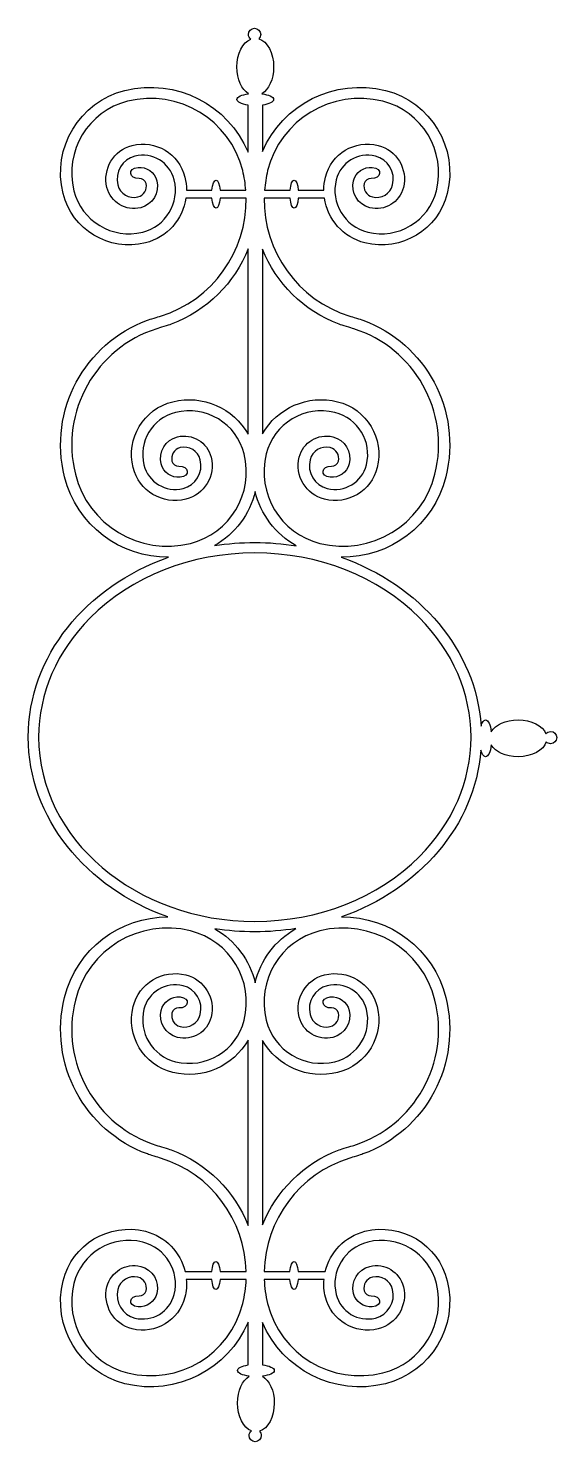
# Model space of a CAD drawing. Header units: centimetres. Extents: x -35 to 47, y -110 to 110.
import ezdxf

# ---------------------------------------------------------------- set-up
doc = ezdxf.new("R2010")
doc.units = ezdxf.units.CM
doc.header["$MEASUREMENT"] = 0
doc.layers.add('layer 1', color=7, linetype='Continuous')

msp = doc.modelspace()

# ---------------------------------------------------------------- linework, layer by layer
at = {"layer": 'layer 1', "color": 251}
for points, knots in [([(0.79612, -108.83679), (0.79612, -108.57154), (0.68727, -108.33221), (0.51211, -108.15969), (0.51211, -108.15969), (1.82265, -107.75049), (2.81105, -105.94053), (2.81105, -103.76704), (2.81105, -103.76704), (2.81105, -101.86347), (2.05015, -100.24741), (0.98159, -99.598), (0.98159, -99.598), (2.05015, -99.45971), (2.81105, -99.11594), (2.81105, -98.71063), (2.81105, -98.71063), (2.81105, -98.30533), (2.04889, -97.96106), (0.97819, -97.82327), (0.97819, -97.82327), (0.97819, -97.82327), (0.97819, -91.26695), (0.97819, -91.26695), (0.97819, -91.26695), (4.1163, -98.57109), (12.15291, -102.74781), (20.11816, -100.76672), (20.11816, -100.76672), (27.19895, -99.00458), (31.51006, -91.83571), (29.7488, -84.75492), (29.7488, -84.75492), (28.33898, -79.08949), (22.60295, -75.64183), (16.93878, -77.05026), (16.93878, -77.05026), (13.75776, -77.84187), (11.45756, -80.34063), (10.75441, -83.32573), (10.75441, -83.32573), (10.75441, -83.32573), (6.53566, -83.32573), (6.53566, -83.32573), (6.53566, -83.32573), (6.45501, -82.41182), (6.20183, -81.7395), (5.89757, -81.7395), (5.89757, -81.7395), (5.59319, -81.7395), (5.34001, -82.41182), (5.25936, -83.32573), (5.25936, -83.32573), (5.25936, -83.32573), (1.24395, -83.32573), (1.24395, -83.32573), (1.24395, -83.32573), (1.42288, -75.34235), (6.67307, -68.09245), (14.57189, -65.66566), (14.57189, -65.66566), (14.90043, -65.56475), (16.27904, -65.15416), (16.62584, -65.02669), (16.62584, -65.02669), (26.38998, -61.43949), (32.08574, -50.99649), (29.51727, -40.67215), (29.51727, -40.67215), (27.63156, -33.0937), (20.78922, -28.06937), (13.30514, -28.15834), (13.30514, -28.15834), (25.39465, -23.84622), (34.08721, -13.93083), (34.97936, -2.18509), (34.97936, -2.18509), (35.15363, -2.82142), (35.41813, -3.22723), (35.71459, -3.22723), (35.71459, -3.22723), (36.11951, -3.22723), (36.46366, -2.46645), (36.60157, -1.39789), (36.60157, -1.39789), (37.25099, -2.46645), (38.86704, -3.22723), (40.771, -3.22723), (40.771, -3.22723), (42.94461, -3.22723), (44.75394, -2.2392), (45.16315, -0.92879), (45.16315, -0.92879), (45.33579, -1.10344), (45.57499, -1.21267), (45.84037, -1.21267), (45.84037, -1.21267), (46.36748, -1.21267), (46.79405, -0.78572), (46.79405, -0.25949), (46.79405, -0.25949), (46.79405, 0.26724), (46.36748, 0.69431), (45.84037, 0.69431), (45.84037, 0.69431), (45.53775, 0.69431), (45.27979, 0.54381), (45.10514, 0.32399), (45.10514, 0.32399), (44.61867, 1.5677), (42.86999, 2.49332), (40.771, 2.49332), (40.771, 2.49332), (38.86704, 2.49332), (37.25099, 1.73204), (36.60157, 0.66348), (36.60157, 0.66348), (36.46366, 1.73204), (36.11951, 2.49332), (35.71459, 2.49332), (35.71459, 2.49332), (35.43109, 2.49332), (35.1788, 2.11872), (35.00364, 1.53096), (35.00364, 1.53096), (34.22852, 13.4175), (25.46663, 23.47131), (13.24965, 27.80633), (13.24965, 27.80633), (20.75537, 27.69182), (27.62728, 32.72306), (29.51727, 40.32064), (29.51727, 40.32064), (32.08574, 50.64486), (26.38998, 61.08748), (16.62584, 64.67468), (16.62584, 64.67468), (16.27904, 64.80215), (14.90043, 65.21312), (14.57189, 65.31366), (14.57189, 65.31366), (6.44116, 67.81242), (1.11812, 75.42081), (1.24395, 83.67938), (1.24395, 83.67938), (1.24395, 83.67938), (5.28414, 83.67938), (5.28414, 83.67938), (5.28414, 83.67938), (5.3643, 82.7656), (5.61835, 82.09366), (5.92224, 82.09366), (5.92224, 82.09366), (6.22612, 82.09366), (6.48017, 82.7656), (6.56033, 83.67938), (6.56033, 83.67938), (6.56033, 83.67938), (10.61663, 83.67938), (10.61663, 83.67938), (10.61663, 83.67938), (11.09995, 80.38738), (13.50987, 77.5519), (16.93878, 76.69876), (16.93878, 76.69876), (22.60295, 75.28945), (28.33898, 78.73748), (29.7488, 84.40254), (29.7488, 84.40254), (31.51006, 91.48332), (27.19895, 98.65257), (20.11816, 100.41471), (20.11816, 100.41471), (12.15291, 102.39631), (4.1163, 98.21908), (0.97819, 90.91494), (0.97819, 90.91494), (0.97819, 90.91494), (0.97819, 98.13402), (0.97819, 98.13402), (0.97819, 98.13402), (1.99906, 98.27935), (2.71479, 98.61696), (2.71479, 99.01056), (2.71479, 99.01056), (2.71479, 99.41548), (1.95439, 99.75926), (0.88533, 99.89754), (0.88533, 99.89754), (1.95439, 100.54696), (2.71479, 102.16301), (2.71479, 104.06659), (2.71479, 104.06659), (2.71479, 106.24008), (1.72639, 108.05004), (0.41585, 108.45924), (0.41585, 108.45924), (0.59101, 108.63176), (0.70023, 108.87109), (0.70023, 109.13634), (0.70023, 109.13634), (0.70023, 109.66307), (0.27329, 110.09002), (-0.25294, 110.09002), (-0.25294, 110.09002), (-0.77967, 110.09002), (-1.20674, 109.66307), (-1.20674, 109.13634), (-1.20674, 109.13634), (-1.20674, 108.83372), (-1.05675, 108.57538), (-0.83642, 108.40111), (-0.83642, 108.40111), (-2.08014, 107.91477), (-3.00576, 106.16596), (-3.00576, 104.06659), (-3.00576, 104.06659), (-3.00576, 102.16301), (-2.24498, 100.54696), (-1.17592, 99.89754), (-1.17592, 99.89754), (-2.24498, 99.75926), (-3.00576, 99.41548), (-3.00576, 99.01056), (-3.00576, 99.01056), (-3.00576, 98.6152), (-2.28524, 98.27671), (-1.25871, 98.13188), (-1.25871, 98.13188), (-1.25871, 98.13188), (-1.25871, 90.82824), (-1.25871, 90.82824), (-1.25871, 90.82824), (-4.36989, 98.18611), (-12.43833, 102.4036), (-20.43416, 100.41471), (-20.43416, 100.41471), (-27.51583, 98.65257), (-31.82656, 91.48332), (-30.0653, 84.40254), (-30.0653, 84.40254), (-28.65599, 78.73748), (-22.91946, 75.28945), (-17.25528, 76.69876), (-17.25528, 76.69876), (-13.82638, 77.5519), (-11.41645, 80.38738), (-10.93314, 83.67938), (-10.93314, 83.67938), (-10.93314, 83.67938), (-6.88464, 83.67938), (-6.88464, 83.67938), (-6.88464, 83.67938), (-6.8041, 82.7656), (-6.55043, 82.09366), (-6.24654, 82.09366), (-6.24654, 82.09366), (-5.94228, 82.09366), (-5.68861, 82.7656), (-5.60845, 83.67938), (-5.60845, 83.67938), (-5.60845, 83.67938), (-1.56046, 83.67938), (-1.56046, 83.67938), (-1.56046, 83.67938), (-1.43475, 75.42081), (-6.75767, 67.81242), (-14.88802, 65.31366), (-14.88802, 65.31366), (-15.21707, 65.21312), (-16.59555, 64.80215), (-16.94285, 64.67468), (-16.94285, 64.67468), (-26.70611, 61.08748), (-32.40237, 50.64486), (-29.83428, 40.32064), (-29.83428, 40.32064), (-27.95247, 32.75779), (-21.13429, 27.74001), (-13.66896, 27.80721), (-13.66896, 27.80721), (-26.47508, 23.2662), (-35.48977, 12.4447), (-35.48977, -0.18752), (-35.48977, -0.18752), (-35.48977, -12.79847), (-26.50578, -23.60525), (-13.7344, -28.15922), (-13.7344, -28.15922), (-21.1738, -28.12235), (-27.958, -33.13144), (-29.83428, -40.67215), (-29.83428, -40.67215), (-32.40237, -50.99649), (-26.70611, -61.43949), (-16.94285, -65.02669), (-16.94285, -65.02669), (-16.59555, -65.15416), (-15.21707, -65.56475), (-14.88802, -65.66566), (-14.88802, -65.66566), (-6.98958, -68.09245), (-1.73951, -75.34235), (-1.56046, -83.32573), (-1.56046, -83.32573), (-1.56046, -83.32573), (-5.63312, -83.32573), (-5.63312, -83.32573), (-5.63312, -83.32573), (-5.7134, -82.41182), (-5.96745, -81.7395), (-6.27133, -81.7395), (-6.27133, -81.7395), (-6.57522, -81.7395), (-6.82914, -82.41182), (-6.90942, -83.32573), (-6.90942, -83.32573), (-6.90942, -83.32573), (-11.07105, -83.32573), (-11.07105, -83.32573), (-11.07105, -83.32573), (-11.77419, -80.34063), (-14.07477, -77.84187), (-17.25528, -77.05026), (-17.25528, -77.05026), (-22.91946, -75.64183), (-28.65599, -79.08949), (-30.0653, -84.75492), (-30.0653, -84.75492), (-31.82656, -91.83571), (-27.51583, -99.00458), (-20.43416, -100.76672), (-20.43416, -100.76672), (-12.43833, -102.75561), (-4.36989, -98.53762), (-1.25871, -91.18025), (-1.25871, -91.18025), (-1.25871, -91.18025), (-1.25871, -97.8497), (-1.25871, -97.8497), (-1.25871, -97.8497), (-2.23151, -98.00183), (-2.90949, -98.32874), (-2.90949, -98.71063), (-2.90949, -98.71063), (-2.90949, -99.11594), (-2.14872, -99.45971), (-1.07965, -99.598), (-1.07965, -99.598), (-2.14872, -100.24741), (-2.90949, -101.86347), (-2.90949, -103.76704), (-2.90949, -103.76704), (-2.90949, -105.86642), (-1.984, -107.61522), (-0.74029, -108.10118), (-0.74029, -108.10118), (-0.96049, -108.27584), (-1.11048, -108.53417), (-1.11048, -108.83679), (-1.11048, -108.83679), (-1.11048, -109.36352), (-0.68341, -109.79009), (-0.15681, -109.79009), (-0.15681, -109.79009), (0.36955, -109.79009), (0.79612, -109.36352), (0.79612, -108.83679)], [0, 0, 0, 0, 0.010869565, 0.010869565, 0.010869565, 0.010869565, 0.02173913, 0.02173913, 0.02173913, 0.02173913, 0.032608696, 0.032608696, 0.032608696, 0.032608696, 0.043478261, 0.043478261, 0.043478261, 0.043478261, 0.054347826, 0.054347826, 0.054347826, 0.054347826, 0.065217391, 0.065217391, 0.065217391, 0.065217391, 0.076086957, 0.076086957, 0.076086957, 0.076086957, 0.086956522, 0.086956522, 0.086956522, 0.086956522, 0.097826087, 0.097826087, 0.097826087, 0.097826087, 0.108695652, 0.108695652, 0.108695652, 0.108695652, 0.119565217, 0.119565217, 0.119565217, 0.119565217, 0.130434783, 0.130434783, 0.130434783, 0.130434783, 0.141304348, 0.141304348, 0.141304348, 0.141304348, 0.152173913, 0.152173913, 0.152173913, 0.152173913, 0.163043478, 0.163043478, 0.163043478, 0.163043478, 0.173913043, 0.173913043, 0.173913043, 0.173913043, 0.184782609, 0.184782609, 0.184782609, 0.184782609, 0.195652174, 0.195652174, 0.195652174, 0.195652174, 0.206521739, 0.206521739, 0.206521739, 0.206521739, 0.217391304, 0.217391304, 0.217391304, 0.217391304, 0.22826087, 0.22826087, 0.22826087, 0.22826087, 0.239130435, 0.239130435, 0.239130435, 0.239130435, 0.25, 0.25, 0.25, 0.25, 0.260869565, 0.260869565, 0.260869565, 0.260869565, 0.27173913, 0.27173913, 0.27173913, 0.27173913, 0.282608696, 0.282608696, 0.282608696, 0.282608696, 0.293478261, 0.293478261, 0.293478261, 0.293478261, 0.304347826, 0.304347826, 0.304347826, 0.304347826, 0.315217391, 0.315217391, 0.315217391, 0.315217391, 0.326086957, 0.326086957, 0.326086957, 0.326086957, 0.336956522, 0.336956522, 0.336956522, 0.336956522, 0.347826087, 0.347826087, 0.347826087, 0.347826087, 0.358695652, 0.358695652, 0.358695652, 0.358695652, 0.369565217, 0.369565217, 0.369565217, 0.369565217, 0.380434783, 0.380434783, 0.380434783, 0.380434783, 0.391304348, 0.391304348, 0.391304348, 0.391304348, 0.402173913, 0.402173913, 0.402173913, 0.402173913, 0.413043478, 0.413043478, 0.413043478, 0.413043478, 0.423913043, 0.423913043, 0.423913043, 0.423913043, 0.434782609, 0.434782609, 0.434782609, 0.434782609, 0.445652174, 0.445652174, 0.445652174, 0.445652174, 0.456521739, 0.456521739, 0.456521739, 0.456521739, 0.467391304, 0.467391304, 0.467391304, 0.467391304, 0.47826087, 0.47826087, 0.47826087, 0.47826087, 0.489130435, 0.489130435, 0.489130435, 0.489130435, 0.5, 0.5, 0.5, 0.5, 0.510869565, 0.510869565, 0.510869565, 0.510869565, 0.52173913, 0.52173913, 0.52173913, 0.52173913, 0.532608696, 0.532608696, 0.532608696, 0.532608696, 0.543478261, 0.543478261, 0.543478261, 0.543478261, 0.554347826, 0.554347826, 0.554347826, 0.554347826, 0.565217391, 0.565217391, 0.565217391, 0.565217391, 0.576086957, 0.576086957, 0.576086957, 0.576086957, 0.586956522, 0.586956522, 0.586956522, 0.586956522, 0.597826087, 0.597826087, 0.597826087, 0.597826087, 0.608695652, 0.608695652, 0.608695652, 0.608695652, 0.619565217, 0.619565217, 0.619565217, 0.619565217, 0.630434783, 0.630434783, 0.630434783, 0.630434783, 0.641304348, 0.641304348, 0.641304348, 0.641304348, 0.652173913, 0.652173913, 0.652173913, 0.652173913, 0.663043478, 0.663043478, 0.663043478, 0.663043478, 0.673913043, 0.673913043, 0.673913043, 0.673913043, 0.684782609, 0.684782609, 0.684782609, 0.684782609, 0.695652174, 0.695652174, 0.695652174, 0.695652174, 0.706521739, 0.706521739, 0.706521739, 0.706521739, 0.717391304, 0.717391304, 0.717391304, 0.717391304, 0.72826087, 0.72826087, 0.72826087, 0.72826087, 0.739130435, 0.739130435, 0.739130435, 0.739130435, 0.75, 0.75, 0.75, 0.75, 0.760869565, 0.760869565, 0.760869565, 0.760869565, 0.77173913, 0.77173913, 0.77173913, 0.77173913, 0.782608696, 0.782608696, 0.782608696, 0.782608696, 0.793478261, 0.793478261, 0.793478261, 0.793478261, 0.804347826, 0.804347826, 0.804347826, 0.804347826, 0.815217391, 0.815217391, 0.815217391, 0.815217391, 0.826086957, 0.826086957, 0.826086957, 0.826086957, 0.836956522, 0.836956522, 0.836956522, 0.836956522, 0.847826087, 0.847826087, 0.847826087, 0.847826087, 0.858695652, 0.858695652, 0.858695652, 0.858695652, 0.869565217, 0.869565217, 0.869565217, 0.869565217, 0.880434783, 0.880434783, 0.880434783, 0.880434783, 0.891304348, 0.891304348, 0.891304348, 0.891304348, 0.902173913, 0.902173913, 0.902173913, 0.902173913, 0.913043478, 0.913043478, 0.913043478, 0.913043478, 0.923913043, 0.923913043, 0.923913043, 0.923913043, 0.934782609, 0.934782609, 0.934782609, 0.934782609, 0.945652174, 0.945652174, 0.945652174, 0.945652174, 0.956521739, 0.956521739, 0.956521739, 0.956521739, 0.967391304, 0.967391304, 0.967391304, 0.967391304, 0.97826087, 0.97826087, 0.97826087, 0.97826087, 0.989130435, 0.989130435, 0.989130435, 0.989130435, 1, 1, 1, 1]), ([(-17.67367, 78.37936), (-22.40317, 77.20284), (-27.20805, 80.09256), (-28.38457, 84.8208), (-28.38457, 84.8208), (-29.91317, 90.96402), (-26.15899, 97.20551), (-20.01628, 98.73398), (-20.01628, 98.73398), (-12.10538, 100.70173), (-4.06828, 95.86691), (-2.10015, 87.95627), (-2.10015, 87.95627), (-1.84572, 86.93414), (-1.7, 85.91113), (-1.61846, 84.89315), (-1.61846, 84.89315), (-1.61846, 84.89315), (-5.60845, 84.89315), (-5.60845, 84.89315), (-5.60845, 84.89315), (-5.68861, 85.80707), (-5.94228, 86.47938), (-6.24654, 86.47938), (-6.24654, 86.47938), (-6.55043, 86.47938), (-6.8041, 85.80707), (-6.88464, 84.89315), (-6.88464, 84.89315), (-6.88464, 84.89315), (-10.85034, 84.89315), (-10.85034, 84.89315), (-10.85034, 84.89315), (-10.84996, 85.57126), (-10.92106, 86.25918), (-11.09231, 86.9471), (-11.09231, 86.9471), (-11.99478, 90.57255), (-15.66566, 92.77863), (-19.29061, 91.87692), (-19.29061, 91.87692), (-22.19077, 91.15465), (-23.9543, 88.21775), (-23.23291, 85.31809), (-23.23291, 85.31809), (-22.65584, 82.99788), (-20.30506, 81.58819), (-17.98574, 82.16475), (-17.98574, 82.16475), (-16.1296, 82.6268), (-15.0024, 84.50735), (-15.4637, 86.36324), (-15.4637, 86.36324), (-15.7979, 87.70624), (-17.06025, 88.57146), (-18.3967, 88.45141), (-18.3967, 88.45141), (-20.07655, 88.30092), (-19.80866, 86.66184), (-18.19562, 86.72954), (-18.19562, 86.72954), (-17.71268, 86.74942), (-17.26485, 86.42993), (-17.14443, 85.94536), (-17.14443, 85.94536), (-16.91378, 85.0176), (-17.47864, 84.07563), (-18.40375, 83.84586), (-18.40375, 83.84586), (-19.79431, 83.49995), (-21.20677, 84.3478), (-21.55268, 85.73597), (-21.55268, 85.73597), (-22.04254, 87.70574), (-20.84035, 89.70633), (-18.87272, 90.19582), (-18.87272, 90.19582), (-16.17943, 90.86599), (-13.44272, 89.22087), (-12.77342, 86.52884), (-12.77342, 86.52884), (-11.87775, 82.93031), (-14.07653, 79.27415), (-17.67367, 78.37936)], [0, 0, 0, 0, 0.047619048, 0.047619048, 0.047619048, 0.047619048, 0.095238095, 0.095238095, 0.095238095, 0.095238095, 0.142857143, 0.142857143, 0.142857143, 0.142857143, 0.19047619, 0.19047619, 0.19047619, 0.19047619, 0.238095238, 0.238095238, 0.238095238, 0.238095238, 0.285714286, 0.285714286, 0.285714286, 0.285714286, 0.333333333, 0.333333333, 0.333333333, 0.333333333, 0.380952381, 0.380952381, 0.380952381, 0.380952381, 0.428571429, 0.428571429, 0.428571429, 0.428571429, 0.476190476, 0.476190476, 0.476190476, 0.476190476, 0.523809524, 0.523809524, 0.523809524, 0.523809524, 0.571428571, 0.571428571, 0.571428571, 0.571428571, 0.619047619, 0.619047619, 0.619047619, 0.619047619, 0.666666667, 0.666666667, 0.666666667, 0.666666667, 0.714285714, 0.714285714, 0.714285714, 0.714285714, 0.761904762, 0.761904762, 0.761904762, 0.761904762, 0.80952381, 0.80952381, 0.80952381, 0.80952381, 0.857142857, 0.857142857, 0.857142857, 0.857142857, 0.904761905, 0.904761905, 0.904761905, 0.904761905, 0.952380952, 0.952380952, 0.952380952, 0.952380952, 1, 1, 1, 1]), ([(12.45641, 86.52884), (13.12659, 89.22087), (15.86242, 90.86599), (18.55571, 90.19582), (18.55571, 90.19582), (20.52346, 89.70633), (21.72553, 87.70574), (21.23605, 85.73597), (21.23605, 85.73597), (20.89064, 84.3478), (19.4778, 83.49995), (18.08712, 83.84586), (18.08712, 83.84586), (17.16251, 84.07563), (16.59715, 85.0176), (16.82779, 85.94536), (16.82779, 85.94536), (16.94834, 86.42993), (17.39618, 86.74942), (17.87912, 86.72954), (17.87912, 86.72954), (19.49215, 86.66184), (19.76004, 88.30092), (18.08019, 88.45141), (18.08019, 88.45141), (16.74374, 88.57146), (15.4814, 87.70624), (15.14719, 86.36324), (15.14719, 86.36324), (14.68551, 84.50735), (15.81296, 82.6268), (17.66885, 82.16475), (17.66885, 82.16475), (19.98893, 81.58819), (22.33934, 82.99788), (22.91678, 85.31809), (22.91678, 85.31809), (23.63817, 88.21775), (21.87464, 91.15465), (18.9741, 91.87692), (18.9741, 91.87692), (15.34915, 92.77863), (11.67789, 90.57255), (10.77568, 86.9471), (10.77568, 86.9471), (10.60442, 86.25918), (10.53333, 85.57126), (10.53383, 84.89315), (10.53383, 84.89315), (10.53383, 84.89315), (6.56033, 84.89315), (6.56033, 84.89315), (6.56033, 84.89315), (6.48017, 85.80707), (6.22612, 86.47938), (5.92224, 86.47938), (5.92224, 86.47938), (5.61835, 86.47938), (5.3643, 85.80707), (5.28414, 84.89315), (5.28414, 84.89315), (5.28414, 84.89315), (1.30196, 84.89315), (1.30196, 84.89315), (1.30196, 84.89315), (1.3835, 85.91113), (1.52908, 86.93414), (1.78364, 87.95627), (1.78364, 87.95627), (3.75164, 95.86691), (11.78875, 100.70173), (19.69977, 98.73398), (19.69977, 98.73398), (25.84211, 97.20551), (29.59616, 90.96402), (28.06806, 84.8208), (28.06806, 84.8208), (26.89204, 80.09256), (22.08616, 77.20284), (17.35666, 78.37936), (17.35666, 78.37936), (13.75952, 79.27415), (11.56162, 82.93031), (12.45641, 86.52884)], [0, 0, 0, 0, 0.047619048, 0.047619048, 0.047619048, 0.047619048, 0.095238095, 0.095238095, 0.095238095, 0.095238095, 0.142857143, 0.142857143, 0.142857143, 0.142857143, 0.19047619, 0.19047619, 0.19047619, 0.19047619, 0.238095238, 0.238095238, 0.238095238, 0.238095238, 0.285714286, 0.285714286, 0.285714286, 0.285714286, 0.333333333, 0.333333333, 0.333333333, 0.333333333, 0.380952381, 0.380952381, 0.380952381, 0.380952381, 0.428571429, 0.428571429, 0.428571429, 0.428571429, 0.476190476, 0.476190476, 0.476190476, 0.476190476, 0.523809524, 0.523809524, 0.523809524, 0.523809524, 0.571428571, 0.571428571, 0.571428571, 0.571428571, 0.619047619, 0.619047619, 0.619047619, 0.619047619, 0.666666667, 0.666666667, 0.666666667, 0.666666667, 0.714285714, 0.714285714, 0.714285714, 0.714285714, 0.761904762, 0.761904762, 0.761904762, 0.761904762, 0.80952381, 0.80952381, 0.80952381, 0.80952381, 0.857142857, 0.857142857, 0.857142857, 0.857142857, 0.904761905, 0.904761905, 0.904761905, 0.904761905, 0.952380952, 0.952380952, 0.952380952, 0.952380952, 1, 1, 1, 1]), ([(-28.15354, 40.73853), (-30.57643, 50.4775), (-24.93918, 60.36659), (-15.49188, 63.34163), (-15.49188, 63.34163), (-15.13163, 63.45525), (-13.64292, 63.89705), (-13.24328, 64.04528), (-13.24328, 64.04528), (-7.62213, 66.13295), (-3.35985, 70.49665), (-1.25871, 75.79743), (-1.25871, 75.79743), (-1.25871, 75.79743), (-1.25871, 46.95057), (-1.25871, 46.95057), (-1.25871, 46.95057), (-3.53978, 50.97605), (-8.28929, 53.1679), (-12.99841, 51.99654), (-12.99841, 51.99654), (-17.53023, 50.86859), (-20.28807, 46.27951), (-19.161, 41.74807), (-19.161, 41.74807), (-18.25892, 38.12274), (-14.58804, 35.91704), (-10.96308, 36.81837), (-10.96308, 36.81837), (-8.06254, 37.54014), (-6.29902, 40.47755), (-7.02041, 43.37721), (-7.02041, 43.37721), (-7.59785, 45.69729), (-9.94825, 47.10711), (-12.26796, 46.53004), (-12.26796, 46.53004), (-14.12422, 46.06837), (-15.25129, 44.18744), (-14.79, 42.33206), (-14.79, 42.33206), (-14.45579, 40.98906), (-13.19294, 40.12384), (-11.85649, 40.24338), (-11.85649, 40.24338), (-10.17714, 40.39425), (-10.44504, 42.03333), (-12.05769, 41.96576), (-12.05769, 41.96576), (-12.54101, 41.94538), (-12.98884, 42.26524), (-13.10939, 42.74994), (-13.10939, 42.74994), (-13.33991, 43.6777), (-12.77468, 44.61917), (-11.85007, 44.84982), (-11.85007, 44.84982), (-10.45888, 45.19573), (-9.04617, 44.34737), (-8.70101, 42.95895), (-8.70101, 42.95895), (-8.21115, 40.98943), (-9.41372, 38.98884), (-11.38097, 38.49898), (-11.38097, 38.49898), (-14.07427, 37.8293), (-16.8106, 39.47442), (-17.48027, 42.16646), (-17.48027, 42.16646), (-18.37594, 45.76499), (-16.17729, 49.42064), (-12.58002, 50.31581), (-12.58002, 50.31581), (-7.85052, 51.49233), (-3.04564, 48.60261), (-1.86912, 43.8745), (-1.86912, 43.8745), (-0.34052, 37.7309), (-4.0947, 31.48929), (-10.23741, 29.96119), (-10.23741, 29.96119), (-18.14793, 27.99356), (-26.18542, 32.82801), (-28.15354, 40.73853)], [0, 0, 0, 0, 0.047619048, 0.047619048, 0.047619048, 0.047619048, 0.095238095, 0.095238095, 0.095238095, 0.095238095, 0.142857143, 0.142857143, 0.142857143, 0.142857143, 0.19047619, 0.19047619, 0.19047619, 0.19047619, 0.238095238, 0.238095238, 0.238095238, 0.238095238, 0.285714286, 0.285714286, 0.285714286, 0.285714286, 0.333333333, 0.333333333, 0.333333333, 0.333333333, 0.380952381, 0.380952381, 0.380952381, 0.380952381, 0.428571429, 0.428571429, 0.428571429, 0.428571429, 0.476190476, 0.476190476, 0.476190476, 0.476190476, 0.523809524, 0.523809524, 0.523809524, 0.523809524, 0.571428571, 0.571428571, 0.571428571, 0.571428571, 0.619047619, 0.619047619, 0.619047619, 0.619047619, 0.666666667, 0.666666667, 0.666666667, 0.666666667, 0.714285714, 0.714285714, 0.714285714, 0.714285714, 0.761904762, 0.761904762, 0.761904762, 0.761904762, 0.80952381, 0.80952381, 0.80952381, 0.80952381, 0.857142857, 0.857142857, 0.857142857, 0.857142857, 0.904761905, 0.904761905, 0.904761905, 0.904761905, 0.952380952, 0.952380952, 0.952380952, 0.952380952, 1, 1, 1, 1]), ([(9.9204, 29.96119), (3.77819, 31.48929), (0.02401, 37.7309), (1.55211, 43.8745), (1.55211, 43.8745), (2.72863, 48.60261), (7.53351, 51.49233), (12.26351, 50.31581), (12.26351, 50.31581), (15.86065, 49.42064), (18.05893, 45.76499), (17.16427, 42.16646), (17.16427, 42.16646), (16.49409, 39.47442), (13.75776, 37.8293), (11.06446, 38.49898), (11.06446, 38.49898), (9.09671, 38.98884), (7.89464, 40.98943), (8.38451, 42.95895), (8.38451, 42.95895), (8.73004, 44.34737), (10.14237, 45.19573), (11.53306, 44.84982), (11.53306, 44.84982), (12.45817, 44.61917), (13.02341, 43.6777), (12.79276, 42.74994), (12.79276, 42.74994), (12.67234, 42.26524), (12.224, 41.94538), (11.74118, 41.96576), (11.74118, 41.96576), (10.12853, 42.03333), (9.86063, 40.39425), (11.53998, 40.24338), (11.53998, 40.24338), (12.87644, 40.12384), (14.13928, 40.98906), (14.47311, 42.33206), (14.47311, 42.33206), (14.93479, 44.18744), (13.80721, 46.06837), (11.95132, 46.53004), (11.95132, 46.53004), (9.63175, 47.10711), (7.28122, 45.69729), (6.7039, 43.37721), (6.7039, 43.37721), (5.98251, 40.47755), (7.74604, 37.54014), (10.64607, 36.81837), (10.64607, 36.81837), (14.27103, 35.91704), (17.94279, 38.12274), (18.84449, 41.74807), (18.84449, 41.74807), (19.97157, 46.27951), (17.21359, 50.86859), (12.68177, 51.99654), (12.68177, 51.99654), (7.99833, 53.16136), (3.27399, 51.00083), (0.97819, 47.01739), (0.97819, 47.01739), (0.97819, 47.01739), (0.97819, 75.71425), (0.97819, 75.71425), (0.97819, 75.71425), (3.09103, 70.45148), (7.33545, 66.12175), (12.92627, 64.04528), (12.92627, 64.04528), (13.32603, 63.89705), (14.81512, 63.45525), (15.17538, 63.34163), (15.17538, 63.34163), (24.62305, 60.36659), (30.25942, 50.4775), (27.83704, 40.73853), (27.83704, 40.73853), (25.86891, 32.82801), (17.8318, 27.99356), (9.9204, 29.96119)], [0, 0, 0, 0, 0.047619048, 0.047619048, 0.047619048, 0.047619048, 0.095238095, 0.095238095, 0.095238095, 0.095238095, 0.142857143, 0.142857143, 0.142857143, 0.142857143, 0.19047619, 0.19047619, 0.19047619, 0.19047619, 0.238095238, 0.238095238, 0.238095238, 0.238095238, 0.285714286, 0.285714286, 0.285714286, 0.285714286, 0.333333333, 0.333333333, 0.333333333, 0.333333333, 0.380952381, 0.380952381, 0.380952381, 0.380952381, 0.428571429, 0.428571429, 0.428571429, 0.428571429, 0.476190476, 0.476190476, 0.476190476, 0.476190476, 0.523809524, 0.523809524, 0.523809524, 0.523809524, 0.571428571, 0.571428571, 0.571428571, 0.571428571, 0.619047619, 0.619047619, 0.619047619, 0.619047619, 0.666666667, 0.666666667, 0.666666667, 0.666666667, 0.714285714, 0.714285714, 0.714285714, 0.714285714, 0.761904762, 0.761904762, 0.761904762, 0.761904762, 0.80952381, 0.80952381, 0.80952381, 0.80952381, 0.857142857, 0.857142857, 0.857142857, 0.857142857, 0.904761905, 0.904761905, 0.904761905, 0.904761905, 0.952380952, 0.952380952, 0.952380952, 0.952380952, 1, 1, 1, 1]), ([(-6.50412, 29.60358), (-3.28397, 31.42423), (-1.0029, 34.50949), (-0.15844, 38.03906), (-0.15844, 38.03906), (0.68941, 34.49565), (2.98571, 31.40083), (6.22524, 29.58319), (6.22524, 29.58319), (4.13757, 29.914), (1.98736, 30.09344), (-0.21305, 30.09344), (-0.21305, 30.09344), (-2.36112, 30.09344), (-4.46137, 29.91916), (-6.50412, 29.60358)], [0, 0, 0, 0, 0.25, 0.25, 0.25, 0.25, 0.5, 0.5, 0.5, 0.5, 0.75, 0.75, 0.75, 0.75, 1, 1, 1, 1]), ([(-33.87183, -0.18752), (-33.87183, 6.61241), (-31.022, 13.20686), (-25.84731, 18.38105), (-25.84731, 18.38105), (-19.43242, 24.79606), (-10.08868, 28.47562), (-0.21305, 28.47562), (-0.21305, 28.47562), (9.66333, 28.47562), (19.00657, 24.79606), (25.42196, 18.38105), (25.42196, 18.38105), (30.59627, 13.20686), (33.44572, 6.61241), (33.44572, -0.18752), (33.44572, -0.18752), (33.44572, -6.98694), (30.59627, -13.58089), (25.42196, -18.75571), (25.42196, -18.75571), (19.00657, -25.17059), (9.66333, -28.84978), (-0.21305, -28.84978), (-0.21305, -28.84978), (-18.77218, -28.84978), (-33.87183, -15.99207), (-33.87183, -0.18752)], [0, 0, 0, 0, 0.142857143, 0.142857143, 0.142857143, 0.142857143, 0.285714286, 0.285714286, 0.285714286, 0.285714286, 0.428571429, 0.428571429, 0.428571429, 0.428571429, 0.571428571, 0.571428571, 0.571428571, 0.571428571, 0.714285714, 0.714285714, 0.714285714, 0.714285714, 0.857142857, 0.857142857, 0.857142857, 0.857142857, 1, 1, 1, 1]), ([(-13.24328, -64.39678), (-13.64292, -64.24905), (-15.13163, -63.80726), (-15.49188, -63.69376), (-15.49188, -63.69376), (-24.93918, -60.7186), (-30.57643, -50.82951), (-28.15354, -41.09003), (-28.15354, -41.09003), (-26.18542, -33.17951), (-18.14793, -28.34519), (-10.23741, -30.31282), (-10.23741, -30.31282), (-4.0947, -31.8413), (-0.34052, -38.08291), (-1.86912, -44.226), (-1.86912, -44.226), (-3.04564, -48.95462), (-7.85052, -51.84396), (-12.58002, -50.66782), (-12.58002, -50.66782), (-16.17729, -49.77265), (-18.37594, -46.117), (-17.48027, -42.51797), (-17.48027, -42.51797), (-16.8106, -39.82593), (-14.07427, -38.18081), (-11.38097, -38.85099), (-11.38097, -38.85099), (-9.41372, -39.34047), (-8.21115, -41.34157), (-8.70101, -43.31133), (-8.70101, -43.31133), (-9.04617, -44.699), (-10.45888, -45.54736), (-11.85007, -45.20145), (-11.85007, -45.20145), (-12.77468, -44.97118), (-13.33991, -44.0292), (-13.10939, -43.10157), (-13.10939, -43.10157), (-12.98884, -42.61687), (-12.54101, -42.29738), (-12.05769, -42.31777), (-12.05769, -42.31777), (-10.44504, -42.38534), (-10.17714, -40.74588), (-11.85649, -40.59551), (-11.85649, -40.59551), (-13.19294, -40.47585), (-14.45579, -41.34069), (-14.79, -42.68369), (-14.79, -42.68369), (-15.25129, -44.53945), (-14.12422, -46.42038), (-12.26796, -46.88256), (-12.26796, -46.88256), (-9.94825, -47.45912), (-7.59785, -46.0493), (-7.02041, -43.72922), (-7.02041, -43.72922), (-6.29902, -40.82906), (-8.06254, -37.89215), (-10.96308, -37.17038), (-10.96308, -37.17038), (-14.58804, -36.26867), (-18.25892, -38.47475), (-19.161, -42.10008), (-19.161, -42.10008), (-20.28807, -46.63152), (-17.53023, -51.22059), (-12.99841, -52.34855), (-12.99841, -52.34855), (-8.28929, -53.51941), (-3.53978, -51.32768), (-1.25871, -47.30258), (-1.25871, -47.30258), (-1.25871, -47.30258), (-1.25871, -76.14944), (-1.25871, -76.14944), (-1.25871, -76.14944), (-3.35985, -70.84866), (-7.62213, -66.48495), (-13.24328, -64.39678)], [0, 0, 0, 0, 0.047619048, 0.047619048, 0.047619048, 0.047619048, 0.095238095, 0.095238095, 0.095238095, 0.095238095, 0.142857143, 0.142857143, 0.142857143, 0.142857143, 0.19047619, 0.19047619, 0.19047619, 0.19047619, 0.238095238, 0.238095238, 0.238095238, 0.238095238, 0.285714286, 0.285714286, 0.285714286, 0.285714286, 0.333333333, 0.333333333, 0.333333333, 0.333333333, 0.380952381, 0.380952381, 0.380952381, 0.380952381, 0.428571429, 0.428571429, 0.428571429, 0.428571429, 0.476190476, 0.476190476, 0.476190476, 0.476190476, 0.523809524, 0.523809524, 0.523809524, 0.523809524, 0.571428571, 0.571428571, 0.571428571, 0.571428571, 0.619047619, 0.619047619, 0.619047619, 0.619047619, 0.666666667, 0.666666667, 0.666666667, 0.666666667, 0.714285714, 0.714285714, 0.714285714, 0.714285714, 0.761904762, 0.761904762, 0.761904762, 0.761904762, 0.80952381, 0.80952381, 0.80952381, 0.80952381, 0.857142857, 0.857142857, 0.857142857, 0.857142857, 0.904761905, 0.904761905, 0.904761905, 0.904761905, 0.952380952, 0.952380952, 0.952380952, 0.952380952, 1, 1, 1, 1]), ([(27.83704, -41.09003), (30.25942, -50.82951), (24.62305, -60.7186), (15.17538, -63.69376), (15.17538, -63.69376), (14.81512, -63.80726), (13.32603, -64.24905), (12.92627, -64.39678), (12.92627, -64.39678), (7.33545, -66.47375), (3.09103, -70.80361), (0.97819, -76.06588), (0.97819, -76.06588), (0.97819, -76.06588), (0.97819, -47.3694), (0.97819, -47.3694), (0.97819, -47.3694), (3.27399, -51.35284), (7.99833, -53.51337), (12.68177, -52.34855), (12.68177, -52.34855), (17.21359, -51.22059), (19.97157, -46.63152), (18.84449, -42.10008), (18.84449, -42.10008), (17.94279, -38.47475), (14.27103, -36.26867), (10.64607, -37.17038), (10.64607, -37.17038), (7.74604, -37.89215), (5.98251, -40.82906), (6.7039, -43.72922), (6.7039, -43.72922), (7.28122, -46.0493), (9.63175, -47.45912), (11.95132, -46.88256), (11.95132, -46.88256), (13.80721, -46.42038), (14.93479, -44.53945), (14.47311, -42.68369), (14.47311, -42.68369), (14.13928, -41.34069), (12.87644, -40.47585), (11.53998, -40.59551), (11.53998, -40.59551), (9.86063, -40.74588), (10.12853, -42.38534), (11.74118, -42.31777), (11.74118, -42.31777), (12.224, -42.29738), (12.67234, -42.61687), (12.79276, -43.10157), (12.79276, -43.10157), (13.02341, -44.0292), (12.45817, -44.97118), (11.53306, -45.20145), (11.53306, -45.20145), (10.14237, -45.54736), (8.73004, -44.699), (8.38451, -43.31133), (8.38451, -43.31133), (7.89464, -41.34157), (9.09671, -39.34047), (11.06446, -38.85099), (11.06446, -38.85099), (13.75776, -38.18081), (16.49409, -39.82593), (17.16427, -42.51797), (17.16427, -42.51797), (18.05893, -46.117), (15.86065, -49.77265), (12.26351, -50.66782), (12.26351, -50.66782), (7.53351, -51.84396), (2.72863, -48.95462), (1.55211, -44.226), (1.55211, -44.226), (0.02401, -38.08291), (3.77819, -31.8413), (9.9204, -30.31282), (9.9204, -30.31282), (17.8318, -28.34519), (25.86891, -33.17951), (27.83704, -41.09003)], [0, 0, 0, 0, 0.047619048, 0.047619048, 0.047619048, 0.047619048, 0.095238095, 0.095238095, 0.095238095, 0.095238095, 0.142857143, 0.142857143, 0.142857143, 0.142857143, 0.19047619, 0.19047619, 0.19047619, 0.19047619, 0.238095238, 0.238095238, 0.238095238, 0.238095238, 0.285714286, 0.285714286, 0.285714286, 0.285714286, 0.333333333, 0.333333333, 0.333333333, 0.333333333, 0.380952381, 0.380952381, 0.380952381, 0.380952381, 0.428571429, 0.428571429, 0.428571429, 0.428571429, 0.476190476, 0.476190476, 0.476190476, 0.476190476, 0.523809524, 0.523809524, 0.523809524, 0.523809524, 0.571428571, 0.571428571, 0.571428571, 0.571428571, 0.619047619, 0.619047619, 0.619047619, 0.619047619, 0.666666667, 0.666666667, 0.666666667, 0.666666667, 0.714285714, 0.714285714, 0.714285714, 0.714285714, 0.761904762, 0.761904762, 0.761904762, 0.761904762, 0.80952381, 0.80952381, 0.80952381, 0.80952381, 0.857142857, 0.857142857, 0.857142857, 0.857142857, 0.904761905, 0.904761905, 0.904761905, 0.904761905, 0.952380952, 0.952380952, 0.952380952, 0.952380952, 1, 1, 1, 1]), ([(6.16635, -29.96691), (2.95752, -31.78882), (0.68425, -34.8693), (-0.15844, -38.39107), (-0.15844, -38.39107), (-0.99774, -34.88277), (-3.25541, -31.81223), (-6.44473, -29.98729), (-6.44473, -29.98729), (-4.42073, -30.29722), (-2.34074, -30.46797), (-0.21305, -30.46797), (-0.21305, -30.46797), (1.9666, -30.46797), (4.0963, -30.29193), (6.16635, -29.96691)], [0, 0, 0, 0, 0.25, 0.25, 0.25, 0.25, 0.5, 0.5, 0.5, 0.5, 0.75, 0.75, 0.75, 0.75, 1, 1, 1, 1]), ([(-20.01628, -99.08561), (-26.15899, -97.55752), (-29.91317, -91.31602), (-28.38457, -85.17281), (-28.38457, -85.17281), (-27.20805, -80.44419), (-22.40317, -77.55485), (-17.67367, -78.73137), (-17.67367, -78.73137), (-14.07653, -79.62616), (-11.87775, -83.28194), (-12.77342, -86.88084), (-12.77342, -86.88084), (-13.44272, -89.57238), (-16.17943, -91.21762), (-18.87272, -90.5482), (-18.87272, -90.5482), (-20.84035, -90.05834), (-22.04254, -88.05737), (-21.55268, -86.08798), (-21.55268, -86.08798), (-21.20677, -84.69981), (-19.79431, -83.85145), (-18.40375, -84.19749), (-18.40375, -84.19749), (-17.47864, -84.42763), (-16.91378, -85.36961), (-17.14443, -86.29736), (-17.14443, -86.29736), (-17.26485, -86.78194), (-17.71268, -87.10143), (-18.19562, -87.08104), (-18.19562, -87.08104), (-19.80866, -87.01385), (-20.07655, -88.65293), (-18.3967, -88.8038), (-18.3967, -88.8038), (-17.06025, -88.92309), (-15.7979, -88.05825), (-15.4637, -86.71525), (-15.4637, -86.71525), (-15.0024, -84.85936), (-16.1296, -82.97843), (-17.98574, -82.51676), (-17.98574, -82.51676), (-20.30506, -81.9402), (-22.65584, -83.34951), (-23.23291, -85.66959), (-23.23291, -85.66959), (-23.9543, -88.56975), (-22.19077, -91.50666), (-19.29061, -92.22843), (-19.29061, -92.22843), (-15.66566, -93.13014), (-11.99478, -90.92406), (-11.09231, -87.29873), (-11.09231, -87.29873), (-10.86166, -86.3706), (-10.80177, -85.44209), (-10.87853, -84.539), (-10.87853, -84.539), (-10.87853, -84.539), (-6.90942, -84.539), (-6.90942, -84.539), (-6.90942, -84.539), (-6.82914, -85.45291), (-6.57522, -86.1256), (-6.27133, -86.1256), (-6.27133, -86.1256), (-5.96745, -86.1256), (-5.7134, -85.45291), (-5.63312, -84.539), (-5.63312, -84.539), (-5.63312, -84.539), (-1.56046, -84.539), (-1.56046, -84.539), (-1.56046, -84.539), (-1.61331, -85.788), (-1.7867, -87.04896), (-2.10015, -88.30828), (-2.10015, -88.30828), (-4.06828, -96.21892), (-12.10538, -101.05374), (-20.01628, -99.08561)], [0, 0, 0, 0, 0.047619048, 0.047619048, 0.047619048, 0.047619048, 0.095238095, 0.095238095, 0.095238095, 0.095238095, 0.142857143, 0.142857143, 0.142857143, 0.142857143, 0.19047619, 0.19047619, 0.19047619, 0.19047619, 0.238095238, 0.238095238, 0.238095238, 0.238095238, 0.285714286, 0.285714286, 0.285714286, 0.285714286, 0.333333333, 0.333333333, 0.333333333, 0.333333333, 0.380952381, 0.380952381, 0.380952381, 0.380952381, 0.428571429, 0.428571429, 0.428571429, 0.428571429, 0.476190476, 0.476190476, 0.476190476, 0.476190476, 0.523809524, 0.523809524, 0.523809524, 0.523809524, 0.571428571, 0.571428571, 0.571428571, 0.571428571, 0.619047619, 0.619047619, 0.619047619, 0.619047619, 0.666666667, 0.666666667, 0.666666667, 0.666666667, 0.714285714, 0.714285714, 0.714285714, 0.714285714, 0.761904762, 0.761904762, 0.761904762, 0.761904762, 0.80952381, 0.80952381, 0.80952381, 0.80952381, 0.857142857, 0.857142857, 0.857142857, 0.857142857, 0.904761905, 0.904761905, 0.904761905, 0.904761905, 0.952380952, 0.952380952, 0.952380952, 0.952380952, 1, 1, 1, 1]), ([(1.78364, -88.30828), (1.47057, -87.04896), (1.2968, -85.788), (1.24395, -84.539), (1.24395, -84.539), (1.24395, -84.539), (5.25936, -84.539), (5.25936, -84.539), (5.25936, -84.539), (5.34001, -85.45291), (5.59319, -86.1256), (5.89757, -86.1256), (5.89757, -86.1256), (6.20183, -86.1256), (6.45501, -85.45291), (6.53566, -84.539), (6.53566, -84.539), (6.53566, -84.539), (10.56202, -84.539), (10.56202, -84.539), (10.56202, -84.539), (10.48488, -85.44209), (10.54465, -86.3706), (10.77568, -87.29873), (10.77568, -87.29873), (11.67789, -90.92406), (15.34915, -93.13014), (18.9741, -92.22843), (18.9741, -92.22843), (21.87464, -91.50666), (23.63817, -88.56975), (22.91678, -85.66959), (22.91678, -85.66959), (22.33934, -83.34951), (19.98893, -81.9402), (17.66885, -82.51676), (17.66885, -82.51676), (15.81296, -82.97843), (14.68551, -84.85936), (15.14719, -86.71525), (15.14719, -86.71525), (15.4814, -88.05825), (16.74374, -88.92309), (18.08019, -88.8038), (18.08019, -88.8038), (19.76004, -88.65293), (19.49215, -87.01385), (17.87912, -87.08104), (17.87912, -87.08104), (17.39618, -87.10143), (16.94834, -86.78194), (16.82779, -86.29736), (16.82779, -86.29736), (16.59715, -85.36961), (17.16251, -84.42763), (18.08712, -84.19749), (18.08712, -84.19749), (19.4778, -83.85145), (20.89064, -84.69981), (21.23605, -86.08798), (21.23605, -86.08798), (21.72553, -88.05737), (20.52346, -90.05834), (18.55571, -90.5482), (18.55571, -90.5482), (15.86242, -91.21762), (13.12659, -89.57238), (12.45641, -86.88084), (12.45641, -86.88084), (11.56162, -83.28194), (13.75952, -79.62616), (17.35666, -78.73137), (17.35666, -78.73137), (22.08616, -77.55485), (26.89204, -80.44419), (28.06806, -85.17281), (28.06806, -85.17281), (29.59616, -91.31602), (25.84211, -97.55752), (19.69977, -99.08561), (19.69977, -99.08561), (11.78875, -101.05374), (3.75164, -96.21892), (1.78364, -88.30828)], [0, 0, 0, 0, 0.047619048, 0.047619048, 0.047619048, 0.047619048, 0.095238095, 0.095238095, 0.095238095, 0.095238095, 0.142857143, 0.142857143, 0.142857143, 0.142857143, 0.19047619, 0.19047619, 0.19047619, 0.19047619, 0.238095238, 0.238095238, 0.238095238, 0.238095238, 0.285714286, 0.285714286, 0.285714286, 0.285714286, 0.333333333, 0.333333333, 0.333333333, 0.333333333, 0.380952381, 0.380952381, 0.380952381, 0.380952381, 0.428571429, 0.428571429, 0.428571429, 0.428571429, 0.476190476, 0.476190476, 0.476190476, 0.476190476, 0.523809524, 0.523809524, 0.523809524, 0.523809524, 0.571428571, 0.571428571, 0.571428571, 0.571428571, 0.619047619, 0.619047619, 0.619047619, 0.619047619, 0.666666667, 0.666666667, 0.666666667, 0.666666667, 0.714285714, 0.714285714, 0.714285714, 0.714285714, 0.761904762, 0.761904762, 0.761904762, 0.761904762, 0.80952381, 0.80952381, 0.80952381, 0.80952381, 0.857142857, 0.857142857, 0.857142857, 0.857142857, 0.904761905, 0.904761905, 0.904761905, 0.904761905, 0.952380952, 0.952380952, 0.952380952, 0.952380952, 1, 1, 1, 1])]:
    msp.add_open_spline(points, degree=3, knots=knots, dxfattribs=at)

doc.saveas('drawing.dxf')
